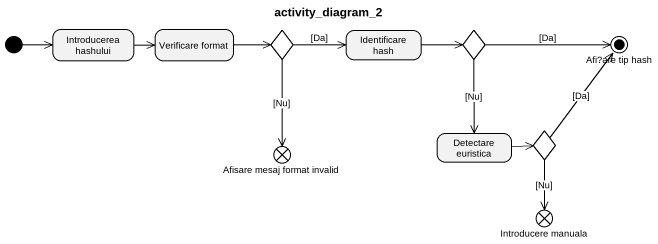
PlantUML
@startuml
title activity_diagram_2
hide empty description
state "Introducerea hashului" as Introducerea_hashului
state "Verificare format" as Verificare_format
state choice1 <<choice>>
state "Identificare hash" as Identificare_hash
state choice2 <<choice>>
state "Afi?are tip hash" as Afi_are_tip_hash <<end>>
state "Afisare mesaj format invalid" as Afisare_mesaj_format_invalid <<end>>
state "Detectare euristica" as Detectare_euristica
state choice3 <<choice>>
state "Introducere manuala" as Introducere_manuala <<end>>
[*] -right-> Introducerea_hashului
Introducerea_hashului -right-> Verificare_format
Verificare_format -right-> choice1
choice1 -right-> Identificare_hash : [Da]
choice1 --> Afisare_mesaj_format_invalid : [Nu]
Identificare_hash -right-> choice2
choice2 -right-> Afi_are_tip_hash : [Da]
choice2 --> Detectare_euristica : [Nu]
Detectare_euristica -right-> choice3
choice3 -up-> Afi_are_tip_hash : [Da]
choice3 --> Introducere_manuala : [Nu]
@enduml
